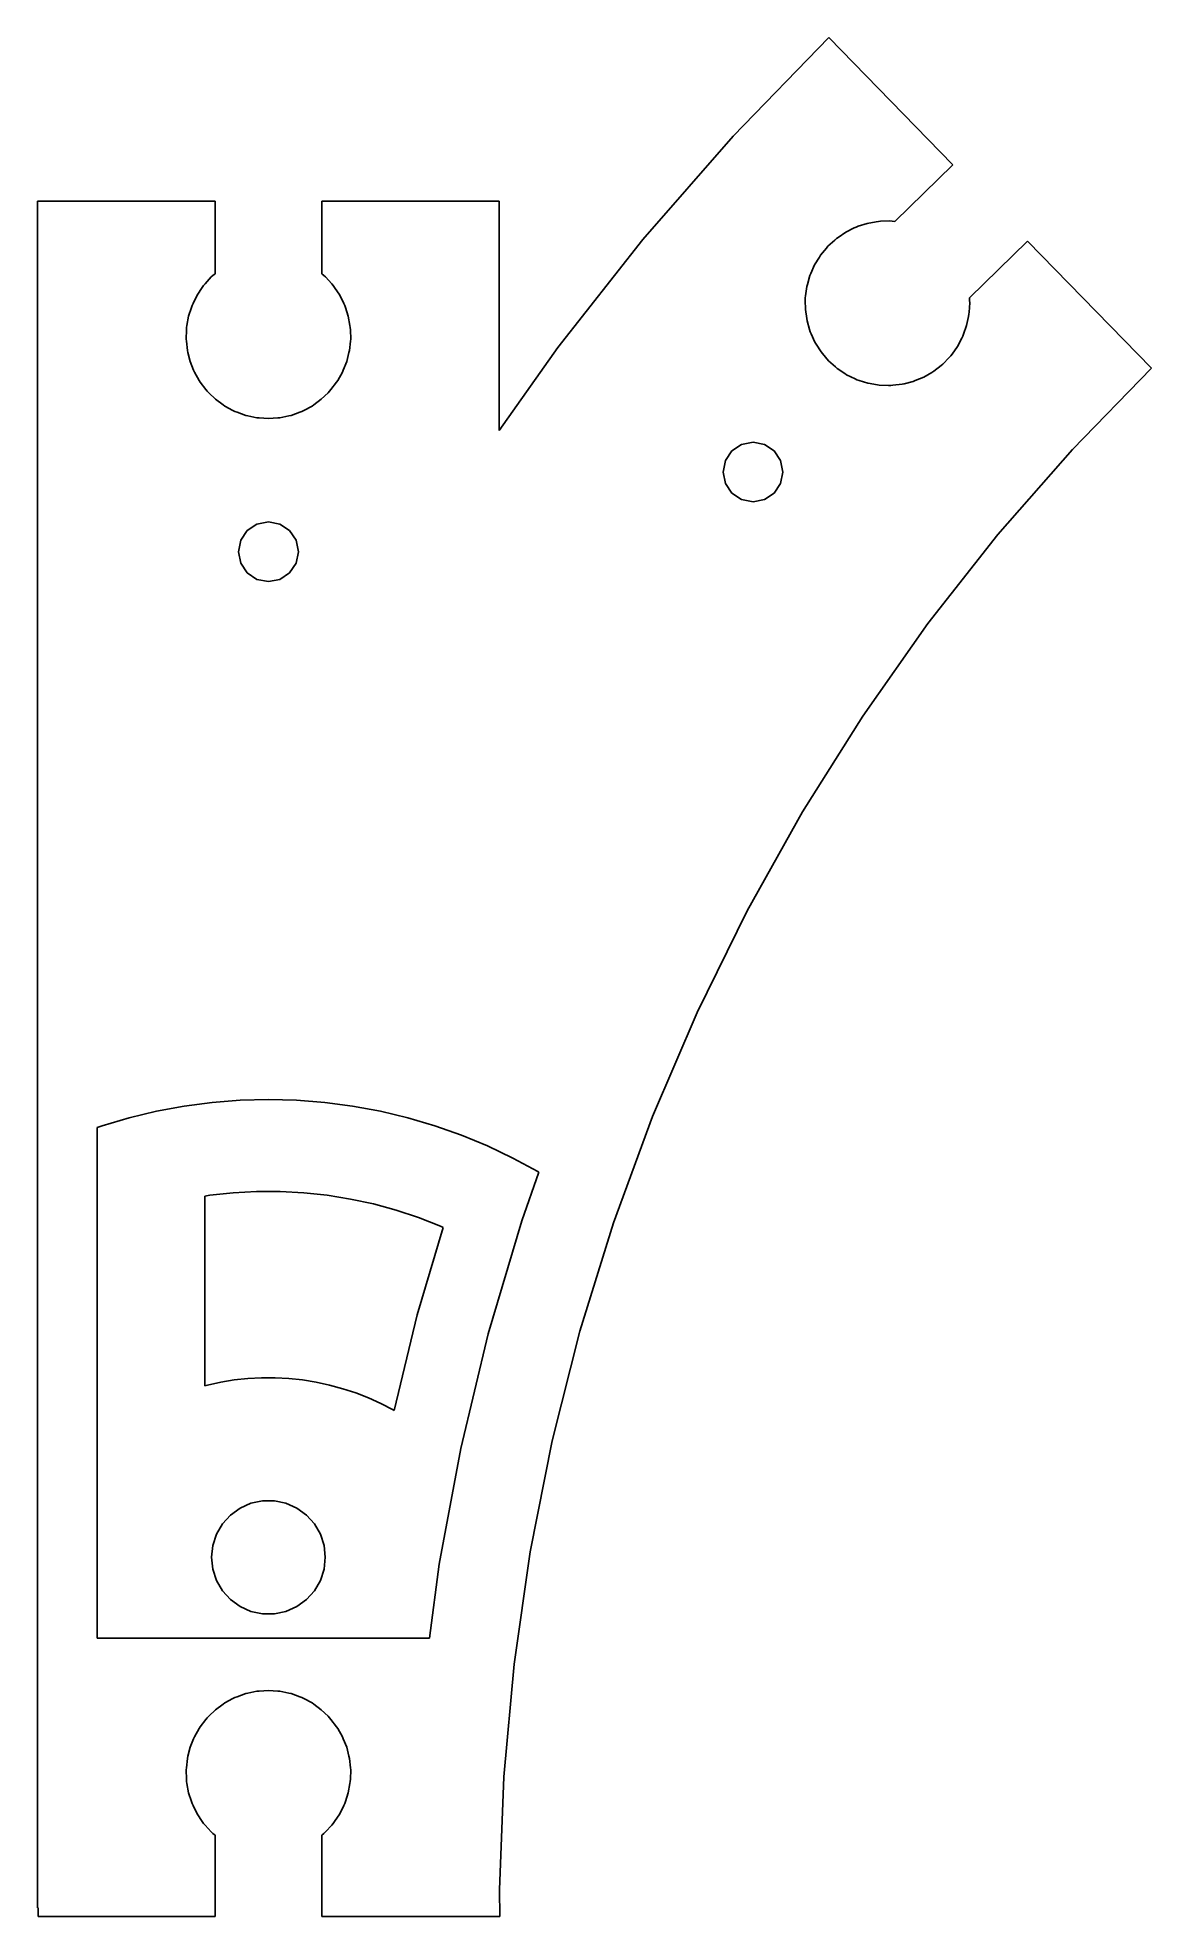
# Model space of a CAD drawing. Header units: metres. Extents: x 1 to 94, y 0 to 157.
import ezdxf

# ---------------------------------------------------------------- set-up
doc = ezdxf.new("R2010")
doc.units = ezdxf.units.M

msp = doc.modelspace()

# ---------------------------------------------------------------- linework, layer by layer
for p, q in [((66.8425, 156.946), (58.8385, 148.716)), ((77.204, 146.328), (66.8425, 156.946)), ((58.8385, 148.716), (51.2761, 140.077)), ((72.3495, 141.591), (77.204, 146.328)), ((15.5429, 143.293), (0.70711, 143.293)), ((0.70711, 143.293), (0.70711, 0.70711)), ((15.5429, 137.217), (15.5429, 143.293)), ((39.2929, 143.293), (24.4571, 143.293)), ((24.4571, 143.293), (24.4571, 137.217)), ((39.2929, 124.132), (39.2929, 143.293)), ((69.2939, 141.179), (70.0297, 141.423)), ((70.0297, 141.423), (70.7923, 141.561)), ((70.7923, 141.561), (70.9739, 141.594)), ((70.9739, 141.594), (71.1583, 141.602)), ((71.1583, 141.602), (71.9327, 141.633)), ((71.9327, 141.633), (72.1163, 141.614)), ((72.1163, 141.614), (72.3495, 141.591)), ((51.2761, 140.077), (44.1763, 131.055)), ((66.7559, 139.51), (67.3292, 140.031)), ((67.3292, 140.031), (67.4657, 140.155)), ((67.4657, 140.155), (67.6181, 140.259)), ((67.6181, 140.259), (68.2584, 140.696)), ((68.2584, 140.696), (68.9532, 141.04)), ((68.9532, 141.04), (69.1186, 141.121)), ((69.1186, 141.121), (69.2939, 141.179)), ((83.4299, 139.949), (78.5753, 135.211)), ((93.7914, 129.331), (83.4299, 139.949)), ((65.6387, 137.955), (66.046, 138.614)), ((66.046, 138.614), (66.1429, 138.771)), ((66.1429, 138.771), (66.638, 139.368)), ((66.638, 139.368), (66.7559, 139.51)), ((14.7034, 136.372), (15.222, 136.948)), ((15.222, 136.948), (15.3634, 137.066)), ((15.3634, 137.066), (15.5429, 137.217)), ((24.4571, 137.217), (24.6366, 137.066)), ((24.6366, 137.066), (24.778, 136.948)), ((24.778, 136.948), (25.2966, 136.372)), ((65.0433, 136.33), (65.253, 137.076)), ((65.253, 137.076), (65.3272, 137.245)), ((65.3272, 137.245), (65.6387, 137.955)), ((13.7035, 134.742), (14.0433, 135.439)), ((14.0433, 135.439), (14.4767, 136.082)), ((14.4767, 136.082), (14.5799, 136.235)), ((14.5799, 136.235), (14.7034, 136.372)), ((25.2966, 136.372), (25.4201, 136.235)), ((25.4201, 136.235), (25.5233, 136.082)), ((25.5233, 136.082), (25.9567, 135.439)), ((25.9567, 135.439), (26.2965, 134.742)), ((64.8647, 135.201), (64.8895, 135.384)), ((64.8657, 135.017), (64.8647, 135.201)), ((64.8698, 134.242), (64.8657, 135.017)), ((64.8895, 135.384), (64.9933, 136.152)), ((64.9933, 136.152), (65.0433, 136.33)), ((78.5753, 135.211), (78.5929, 134.978)), ((78.5929, 134.978), (78.6068, 134.794)), ((13.1915, 132.901), (13.3261, 133.664)), ((13.3261, 133.664), (13.5656, 134.401)), ((13.5656, 134.401), (13.6226, 134.577)), ((13.6226, 134.577), (13.7035, 134.742)), ((26.2965, 134.742), (26.3774, 134.577)), ((26.3774, 134.577), (26.4344, 134.401)), ((26.4344, 134.401), (26.6739, 133.664)), ((26.6739, 133.664), (26.8085, 132.901)), ((64.9817, 133.475), (64.8698, 134.242)), ((65.0083, 133.292), (64.9817, 133.475)), ((78.5074, 133.655), (78.3502, 132.896)), ((78.5448, 133.836), (78.5074, 133.655)), ((78.5567, 134.02), (78.5448, 133.836)), ((78.6068, 134.794), (78.5567, 134.02)), ((13.126, 131.76), (13.153, 132.535)), ((13.153, 132.535), (13.1595, 132.719)), ((13.1595, 132.719), (13.1915, 132.901)), ((26.8085, 132.901), (26.8405, 132.719)), ((26.8405, 132.719), (26.847, 132.535)), ((26.847, 132.535), (26.874, 131.76)), ((65.2258, 132.548), (65.0083, 133.292)), ((65.2776, 132.371), (65.2258, 132.548)), ((65.3536, 132.203), (65.2776, 132.371)), ((65.6725, 131.497), (65.3536, 132.203)), ((78.0268, 131.993), (77.941, 131.829)), ((78.089, 132.167), (78.0268, 131.993)), ((78.3502, 132.896), (78.089, 132.167)), ((13.1453, 131.576), (13.126, 131.76)), ((13.2263, 130.806), (13.1453, 131.576)), ((13.2709, 130.627), (13.2263, 130.806)), ((13.4584, 129.875), (13.2709, 130.627)), ((26.7291, 130.627), (26.5416, 129.875)), ((26.7737, 130.806), (26.7291, 130.627)), ((26.8547, 131.576), (26.7737, 130.806)), ((26.874, 131.76), (26.8547, 131.576)), ((44.1763, 131.055), (39.2929, 124.132)), ((65.7711, 131.341), (65.6725, 131.497)), ((66.1853, 130.686), (65.7711, 131.341)), ((66.3046, 130.545), (66.1853, 130.686)), ((66.8059, 129.954), (66.3046, 130.545)), ((77.0207, 130.364), (76.8932, 130.231)), ((77.1284, 130.514), (77.0207, 130.364)), ((77.5807, 131.143), (77.1284, 130.514)), ((77.941, 131.829), (77.5807, 131.143)), ((13.7488, 129.156), (13.4584, 129.875)), ((13.8179, 128.985), (13.7488, 129.156)), ((14.2054, 128.314), (13.8179, 128.985)), ((26.1821, 128.985), (25.7946, 128.314)), ((26.2512, 129.156), (26.1821, 128.985)), ((26.5416, 129.875), (26.2512, 129.156)), ((67.3846, 129.438), (66.8059, 129.954)), ((67.5224, 129.315), (67.3846, 129.438)), ((68.1672, 128.885), (67.5224, 129.315)), ((68.3208, 128.783), (68.1672, 128.885)), ((69.0191, 128.447), (68.3208, 128.783)), ((75.4453, 128.982), (74.7762, 128.591)), ((75.6047, 129.075), (75.4453, 128.982)), ((76.2129, 129.556), (75.6047, 129.075)), ((76.3578, 129.67), (76.2129, 129.556)), ((76.8932, 130.231), (76.3578, 129.67)), ((87.1957, 122.548), (93.7914, 129.331)), ((14.2977, 128.154), (14.2054, 128.314)), ((14.7749, 127.543), (14.2977, 128.154)), ((14.8885, 127.398), (14.7749, 127.543)), ((15.0212, 127.269), (14.8885, 127.398)), ((15.5788, 126.731), (15.0212, 127.269)), ((24.9788, 127.269), (24.4212, 126.731)), ((25.1115, 127.398), (24.9788, 127.269)), ((25.2251, 127.543), (25.1115, 127.398)), ((25.7023, 128.154), (25.2251, 127.543)), ((25.7946, 128.314), (25.7023, 128.154)), ((69.1854, 128.367), (69.0191, 128.447)), ((69.3612, 128.311), (69.1854, 128.367)), ((70.0996, 128.075), (69.3612, 128.311)), ((70.2815, 128.044), (70.0996, 128.075)), ((71.0455, 127.913), (70.2815, 128.044)), ((71.8202, 127.89), (71.0455, 127.913)), ((72.0047, 127.885), (71.8202, 127.89)), ((72.1881, 127.905), (72.0047, 127.885)), ((72.9585, 127.99), (72.1881, 127.905)), ((73.1373, 128.036), (72.9585, 127.99)), ((73.8883, 128.227), (73.1373, 128.036)), ((74.0591, 128.297), (73.8883, 128.227)), ((74.7762, 128.591), (74.0591, 128.297)), ((16.2058, 126.275), (15.5788, 126.731)), ((16.3551, 126.167), (16.2058, 126.275)), ((17.0394, 125.803), (16.3551, 126.167)), ((17.2024, 125.716), (17.0394, 125.803)), ((17.3758, 125.653), (17.2024, 125.716)), ((18.1041, 125.388), (17.3758, 125.653)), ((22.6242, 125.653), (21.8959, 125.388)), ((22.7976, 125.716), (22.6242, 125.653)), ((22.9606, 125.803), (22.7976, 125.716)), ((23.6449, 126.167), (22.9606, 125.803)), ((23.7942, 126.275), (23.6449, 126.167)), ((24.4212, 126.731), (23.7942, 126.275)), ((18.2846, 125.35), (18.1041, 125.388)), ((19.0427, 125.189), (18.2846, 125.35)), ((19.2268, 125.176), (19.0427, 125.189)), ((20, 125.122), (19.2268, 125.176)), ((20.7732, 125.176), (20, 125.122)), ((20.9573, 125.189), (20.7732, 125.176)), ((21.7154, 125.35), (20.9573, 125.189)), ((21.8959, 125.388), (21.7154, 125.35)), ((58.1854, 121.614), (58.7273, 122.425)), ((58.7273, 122.425), (59.5384, 122.967)), ((59.5384, 122.967), (60.4951, 123.157)), ((60.4951, 123.157), (61.4518, 122.967)), ((61.4518, 122.967), (62.2628, 122.425)), ((62.2628, 122.425), (62.8048, 121.614)), ((80.964, 115.43), (87.1957, 122.548)), ((57.9951, 120.657), (58.1854, 121.614)), ((62.8048, 121.614), (62.9951, 120.657)), ((58.1854, 119.701), (57.9951, 120.657)), ((58.7273, 118.89), (58.1854, 119.701)), ((62.8048, 119.701), (62.2628, 118.89)), ((62.9951, 120.657), (62.8048, 119.701)), ((59.5384, 118.348), (58.7273, 118.89)), ((60.4951, 118.157), (59.5384, 118.348)), ((61.4518, 118.348), (60.4951, 118.157)), ((62.2628, 118.89), (61.4518, 118.348)), ((18.2322, 115.768), (19.0433, 116.31)), ((19.0433, 116.31), (20, 116.5)), ((20, 116.5), (20.9567, 116.31)), ((20.9567, 116.31), (21.7678, 115.768)), ((17.5, 114), (17.6903, 114.957)), ((17.6903, 114.957), (18.2322, 115.768)), ((21.7678, 115.768), (22.3097, 114.957)), ((22.3097, 114.957), (22.5, 114)), ((75.1135, 107.995), (80.964, 115.43)), ((17.6903, 113.043), (17.5, 114)), ((18.2322, 112.232), (17.6903, 113.043)), ((22.3097, 113.043), (21.7678, 112.232)), ((22.5, 114), (22.3097, 113.043)), ((19.0433, 111.69), (18.2322, 112.232)), ((20, 111.5), (19.0433, 111.69)), ((20.9567, 111.69), (20, 111.5)), ((21.7678, 112.232), (20.9567, 111.69)), ((69.66, 100.264), (75.1135, 107.995)), ((64.6186, 92.2587), (69.66, 100.264)), ((60.0031, 84.0003), (64.6186, 92.2587)), ((55.8261, 75.5115), (60.0031, 84.0003)), ((52.0992, 66.8159), (55.8261, 75.5115)), ((10.644, 67.2666), (12.9604, 67.696)), ((12.9604, 67.696), (15.2962, 68.0035)), ((15.2962, 68.0035), (17.6449, 68.1883)), ((17.6449, 68.1883), (20, 68.25)), ((20, 68.25), (22.3551, 68.1883)), ((22.3551, 68.1883), (24.7038, 68.0035)), ((24.7038, 68.0035), (27.0396, 67.696)), ((27.0396, 67.696), (29.356, 67.2666)), ((5.7, 65.9079), (6.09423, 66.0475)), ((6.09423, 66.0475), (8.35314, 66.7167)), ((8.35314, 66.7167), (10.644, 67.2666)), ((29.356, 67.2666), (31.6469, 66.7167)), ((31.6469, 66.7167), (33.9058, 66.0475)), ((33.9058, 66.0475), (36.1266, 65.2611)), ((48.8324, 57.937), (52.0992, 66.8159)), ((5.7, 23.25), (5.7, 65.9079)), ((36.1266, 65.2611), (38.3031, 64.3595)), ((38.3031, 64.3595), (40.4296, 63.3453)), ((40.4296, 63.3453), (42.5, 62.2211)), ((42.6008, 62.1594), (41.1657, 58.1068)), ((42.5, 62.2211), (42.6008, 62.1594)), ((15.0922, 60.2398), (14.675, 60.1728)), ((14.675, 60.1728), (14.675, 44.3251)), ((17.0498, 60.4486), (15.0922, 60.2398)), ((19.0157, 60.5531), (17.0498, 60.4486)), ((20.9843, 60.5531), (19.0157, 60.5531)), ((22.9502, 60.4486), (20.9843, 60.5531)), ((24.9078, 60.2398), (22.9502, 60.4486)), ((26.8516, 59.9275), (24.9078, 60.2398)), ((28.776, 59.5123), (26.8516, 59.9275)), ((30.6756, 58.9956), (28.776, 59.5123)), ((32.5451, 58.3787), (30.6756, 58.9956)), ((34.3793, 57.6634), (32.5451, 58.3787)), ((41.1657, 58.1068), (38.3697, 48.6677)), ((32.4413, 50.2562), (34.6052, 57.5612)), ((34.6052, 57.5612), (34.3793, 57.6634)), ((46.0348, 48.8994), (48.8324, 57.937)), ((30.5188, 42.2481), (32.4413, 50.2562)), ((38.3697, 48.6677), (36.0716, 39.0952)), ((43.714, 39.7278), (46.0348, 48.8994)), ((14.675, 44.3251), (14.8953, 44.3852)), ((14.8953, 44.3852), (16.0146, 44.6274)), ((16.0146, 44.6274), (17.1452, 44.8096)), ((17.1452, 44.8096), (18.2839, 44.9314)), ((18.2839, 44.9314), (19.4274, 44.9924)), ((19.4274, 44.9924), (20.5726, 44.9924)), ((20.5726, 44.9924), (21.7161, 44.9314)), ((21.7161, 44.9314), (22.8548, 44.8096)), ((22.8548, 44.8096), (23.9854, 44.6274)), ((23.9854, 44.6274), (25.1047, 44.3852)), ((25.1047, 44.3852), (26.2095, 44.0838)), ((26.2095, 44.0838), (27.2967, 43.724)), ((27.2967, 43.724), (28.3632, 43.3068)), ((28.3632, 43.3068), (29.4059, 42.8334)), ((29.4059, 42.8334), (30.422, 42.3051)), ((30.422, 42.3051), (30.5188, 42.2481)), ((41.8764, 30.4472), (43.714, 39.7278)), ((36.0716, 39.0952), (34.2776, 29.4155)), ((19.5035, 34.724), (18.5322, 34.5175)), ((20.4965, 34.724), (19.5035, 34.724)), ((21.4678, 34.5175), (20.4965, 34.724)), ((16.8216, 33.5299), (16.1572, 32.792)), ((17.625, 34.1136), (16.8216, 33.5299)), ((18.5322, 34.5175), (17.625, 34.1136)), ((22.375, 34.1136), (21.4678, 34.5175)), ((23.1784, 33.5299), (22.375, 34.1136)), ((23.8428, 32.792), (23.1784, 33.5299)), ((15.6607, 31.932), (15.3538, 30.9876)), ((16.1572, 32.792), (15.6607, 31.932)), ((24.3393, 31.932), (23.8428, 32.792)), ((24.6462, 30.9876), (24.3393, 31.932)), ((15.3538, 30.9876), (15.25, 30)), ((15.25, 30), (15.3538, 29.0124)), ((24.75, 30), (24.6462, 30.9876)), ((24.6462, 29.0124), (24.75, 30)), ((40.527, 21.0832), (41.8764, 30.4472)), ((15.3538, 29.0124), (15.6607, 28.068)), ((24.3393, 28.068), (24.6462, 29.0124)), ((34.2776, 29.4155), (33.4658, 23.25)), ((15.6607, 28.068), (16.1572, 27.208)), ((16.1572, 27.208), (16.8216, 26.4701)), ((23.1784, 26.4701), (23.8428, 27.208)), ((23.8428, 27.208), (24.3393, 28.068)), ((16.8216, 26.4701), (17.625, 25.8864)), ((17.625, 25.8864), (18.5322, 25.4825)), ((18.5322, 25.4825), (19.5035, 25.276)), ((19.5035, 25.276), (20.4965, 25.276)), ((20.4965, 25.276), (21.4678, 25.4825)), ((21.4678, 25.4825), (22.375, 25.8864)), ((22.375, 25.8864), (23.1784, 26.4701)), ((33.4658, 23.25), (5.7, 23.25)), ((39.6696, 11.6614), (40.527, 21.0832)), ((19.2268, 18.8242), (20, 18.8782)), ((20, 18.8782), (20.7732, 18.8242)), ((15.0212, 16.7306), (15.5788, 17.269)), ((15.5788, 17.269), (16.2058, 17.7246)), ((16.2058, 17.7246), (16.3551, 17.8331)), ((16.3551, 17.8331), (17.0394, 18.1969)), ((17.0394, 18.1969), (17.2024, 18.2836)), ((17.2024, 18.2836), (17.3758, 18.3467)), ((17.3758, 18.3467), (18.1041, 18.6118)), ((18.1041, 18.6118), (18.2846, 18.6501)), ((18.2846, 18.6501), (19.0427, 18.8113)), ((19.0427, 18.8113), (19.2268, 18.8242)), ((20.7732, 18.8242), (20.9573, 18.8113)), ((20.9573, 18.8113), (21.7154, 18.6501)), ((21.7154, 18.6501), (21.8959, 18.6118)), ((21.8959, 18.6118), (22.6242, 18.3467)), ((22.6242, 18.3467), (22.7976, 18.2836)), ((22.7976, 18.2836), (22.9606, 18.1969)), ((22.9606, 18.1969), (23.6449, 17.8331)), ((23.6449, 17.8331), (23.7942, 17.7246)), ((23.7942, 17.7246), (24.4212, 17.269)), ((24.4212, 17.269), (24.9788, 16.7306)), ((14.2054, 15.6864), (14.2977, 15.8463)), ((14.2977, 15.8463), (14.7749, 16.457)), ((14.7749, 16.457), (14.8885, 16.6024)), ((14.8885, 16.6024), (15.0212, 16.7306)), ((24.9788, 16.7306), (25.1115, 16.6024)), ((25.1115, 16.6024), (25.2251, 16.457)), ((25.2251, 16.457), (25.7023, 15.8463)), ((25.7023, 15.8463), (25.7946, 15.6864)), ((13.2709, 13.3735), (13.4584, 14.1255)), ((13.4584, 14.1255), (13.7488, 14.8441)), ((13.7488, 14.8441), (13.8179, 15.0152)), ((13.8179, 15.0152), (14.2054, 15.6864)), ((25.7946, 15.6864), (26.1821, 15.0152)), ((26.1821, 15.0152), (26.2512, 14.8441)), ((26.2512, 14.8441), (26.5416, 14.1255)), ((26.5416, 14.1255), (26.7291, 13.3735)), ((13.1453, 12.4236), (13.2263, 13.1944)), ((13.2263, 13.1944), (13.2709, 13.3735)), ((26.7291, 13.3735), (26.7737, 13.1944)), ((26.7737, 13.1944), (26.8547, 12.4236)), ((13.126, 12.24), (13.1453, 12.4236)), ((13.153, 11.4655), (13.126, 12.24)), ((13.1595, 11.281), (13.153, 11.4655)), ((13.1915, 11.0993), (13.1595, 11.281)), ((13.3261, 10.336), (13.1915, 11.0993)), ((26.8085, 11.0993), (26.6739, 10.336)), ((26.8405, 11.281), (26.8085, 11.0993)), ((26.847, 11.4655), (26.8405, 11.281)), ((26.874, 12.24), (26.847, 11.4655)), ((26.8547, 12.4236), (26.874, 12.24)), ((39.3064, 2.2077), (39.6696, 11.6614)), ((13.5656, 9.59889), (13.3261, 10.336)), ((13.6226, 9.42337), (13.5656, 9.59889)), ((13.7035, 9.2575), (13.6226, 9.42337)), ((26.3774, 9.42337), (26.2965, 9.2575)), ((26.4344, 9.59889), (26.3774, 9.42337)), ((26.6739, 10.336), (26.4344, 9.59889)), ((14.0433, 8.56089), (13.7035, 9.2575)), ((14.4767, 7.91834), (14.0433, 8.56089)), ((14.5799, 7.76534), (14.4767, 7.91834)), ((25.5233, 7.91834), (25.4201, 7.76534)), ((25.9567, 8.56089), (25.5233, 7.91834)), ((26.2965, 9.2575), (25.9567, 8.56089)), ((14.7034, 7.6282), (14.5799, 7.76534)), ((15.222, 7.05222), (14.7034, 7.6282)), ((15.3634, 6.93359), (15.222, 7.05222)), ((15.5429, 6.78295), (15.3634, 6.93359)), ((15.5429, 0), (15.5429, 6.78295)), ((24.6366, 6.93359), (24.4571, 6.78295)), ((24.4571, 6.78295), (24.4571, 0)), ((24.778, 7.05222), (24.6366, 6.93359)), ((25.2966, 7.6282), (24.778, 7.05222)), ((25.4201, 7.76534), (25.2966, 7.6282)), ((39.3372, 0), (39.3064, 2.2077)), ((0.70711, 0.70711), (0.75101, 0.70711)), ((0.75101, 0.70711), (0.76088, 0)), ((0.76088, 0), (15.5429, 0)), ((24.4571, 0), (39.3372, 0))]:
    msp.add_line(p, q)

doc.saveas('drawing.dxf')
